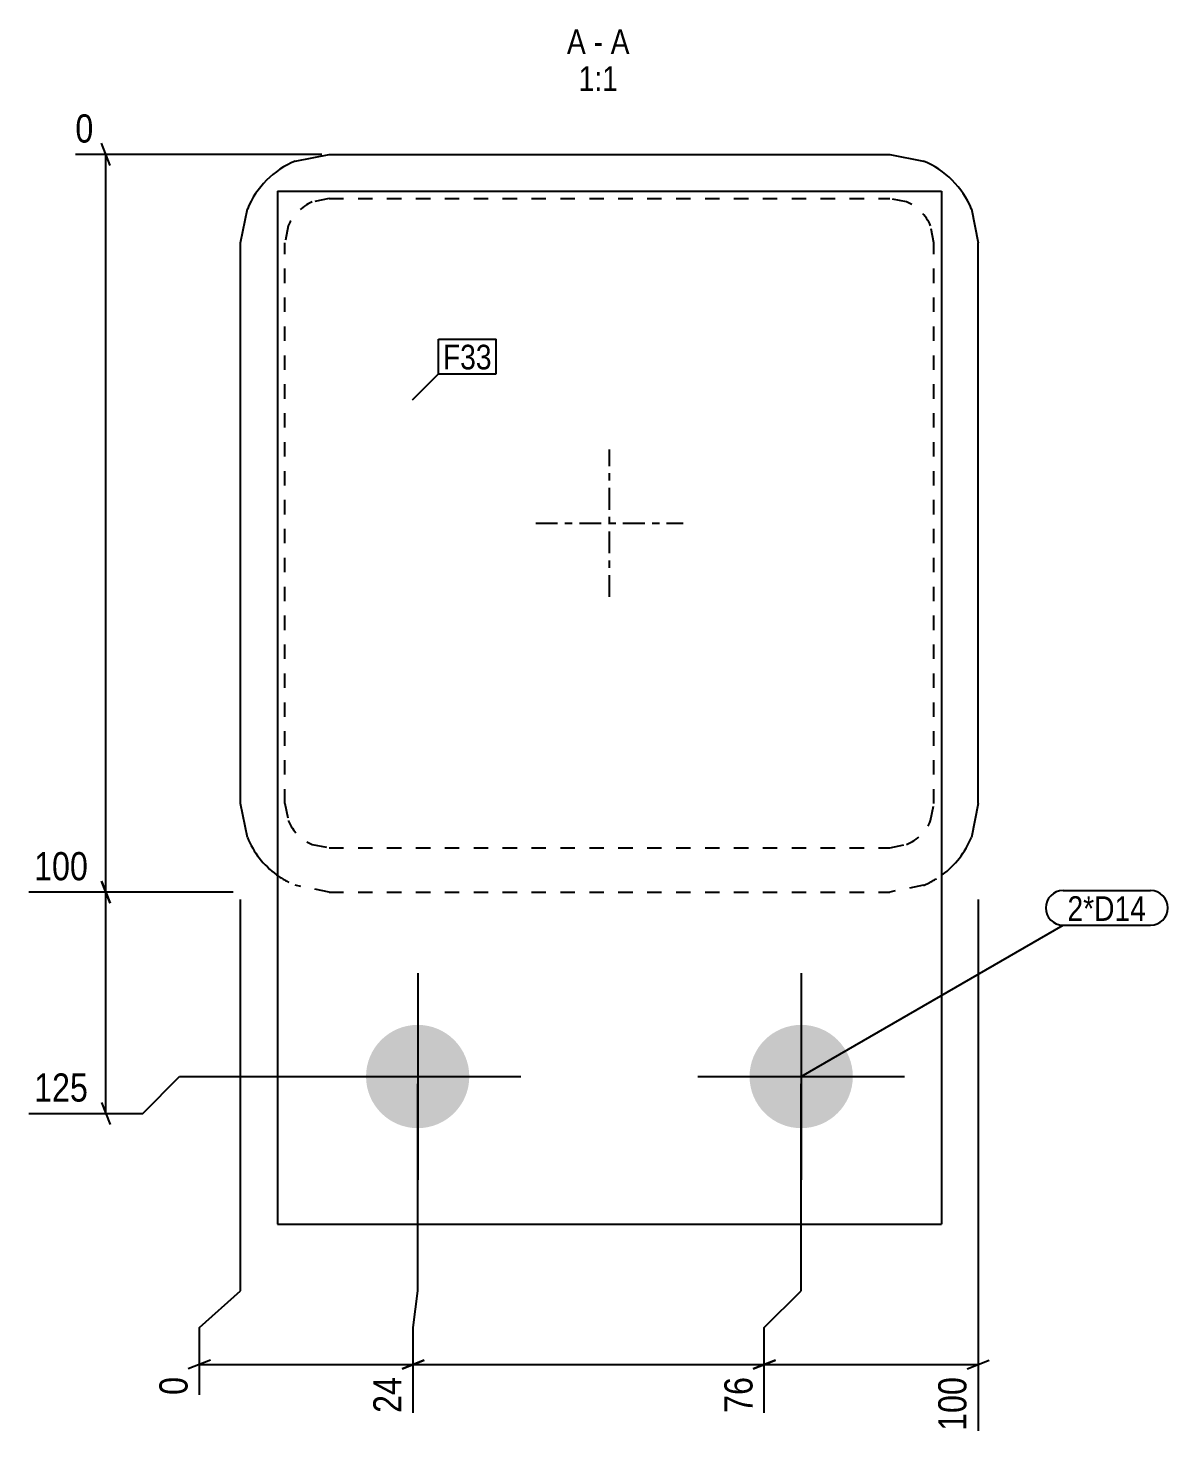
# Model space of a CAD drawing. Header units: millimetres. Extents: x 5 to 25454, y 2 to 538.
# Drawn here: x 13716.4 to 13870.9, y 1.6 to 192.5 of the extents above; entities that cross this region are included whole.
import ezdxf

# ---------------------------------------------------------------- set-up
doc = ezdxf.new("R2010")
doc.units = ezdxf.units.MM
doc.linetypes.add('DXK_LINE_DOT2', pattern=[3.9198, 1.9599, -1.9599])
doc.linetypes.add('DXK_LINE_DOT3', pattern=[5.9187, 2.979, -0.9799, 0.9799, -0.9799])
for name, color, linetype in [('MÅLSÆTNING', 7, 'Continuous'), ('STÅL', 7, 'Continuous'), ('TEKST', 7, 'Continuous')]:
    doc.layers.add(name, color=color, linetype=linetype)
doc.styles.add('Arial Narrow', font='ARIALN.TTF', dxfattribs={"height": 0.2})

msp = doc.modelspace()

# ---------------------------------------------------------------- hatches: boundary and pattern name
at = {"layer": 'STÅL', "linetype": 'Continuous'}
for points in [[(13776.18, 50.44, -1), (13762.18, 50.44, -1)], [(13828.18, 50.44, -1), (13814.18, 50.44, -1)]]:
    msp.add_hatch(color=96, dxfattribs=at).paths.add_polyline_path(points)

# ---------------------------------------------------------------- linework, layer by layer
at = {"layer": 'MÅLSÆTNING', "color": 7, "linetype": 'Continuous'}
for p, q in [((13727.51, 173.94), (13726.31, 176.94)), ((13756.18, 175.44), (13722.77, 175.44)), ((13726.91, 75.44), (13726.91, 175.44)), ((13726.31, 76.94), (13727.51, 73.94)), ((13727.51, 73.94), (13726.31, 76.94)), ((13744.18, 75.44), (13716.44, 75.44)), ((13744.18, 75.44), (13716.44, 75.44)), ((13726.91, 45.44), (13726.91, 75.44)), ((13745.18, 21.41), (13745.18, 74.44)), ((13845.18, 74.44), (13845.18, 2.4)), ((13731.91, 45.44), (13736.91, 50.44)), ((13736.91, 50.44), (13768.18, 50.44)), ((13769.18, 21.41), (13769.18, 49.44)), ((13769.18, 21.41), (13769.18, 49.44)), ((13821.18, 21.41), (13821.18, 49.44)), ((13821.18, 21.41), (13821.18, 49.44)), ((13726.31, 46.94), (13727.51, 43.94)), ((13716.44, 45.44), (13731.91, 45.44)), ((13739.58, 16.41), (13745.18, 21.41)), ((13768.58, 16.41), (13769.18, 21.41)), ((13768.58, 16.41), (13769.18, 21.41)), ((13816.18, 16.41), (13821.18, 21.41)), ((13816.18, 16.41), (13821.18, 21.41)), ((13739.58, 7.28), (13739.58, 16.41)), ((13768.58, 4.84), (13768.58, 16.41)), ((13768.58, 4.84), (13768.58, 16.41)), ((13816.18, 4.84), (13816.18, 16.41)), ((13741.08, 12.01), (13738.08, 10.81)), ((13770.08, 12.01), (13767.08, 10.81)), ((13767.08, 10.81), (13770.08, 12.01)), ((13814.68, 10.81), (13817.68, 12.01)), ((13843.68, 10.81), (13846.68, 12.01)), ((13739.58, 11.41), (13768.58, 11.41)), ((13768.58, 11.41), (13816.18, 11.41))]:
    msp.add_line(p, q, dxfattribs=at)
at = {"layer": 'STÅL', "color": 2, "linetype": 'Continuous'}
for p, q in [((13752.58, 174.53), (13757.18, 175.44)), ((13757.18, 175.44), (13833.18, 175.44)), ((13833.18, 175.44), (13837.77, 174.53)), ((13750.18, 170.44), (13840.18, 170.44)), ((13750.18, 170.44), (13750.18, 30.44)), ((13840.18, 170.44), (13840.18, 30.44)), ((13745.18, 163.44), (13746.09, 168.04)), ((13844.26, 168.04), (13845.18, 163.44)), ((13745.18, 87.44), (13745.18, 163.44)), ((13845.18, 87.44), (13845.18, 163.44)), ((13746.09, 82.85), (13745.18, 87.44)), ((13845.18, 87.44), (13844.26, 82.85)), ((13750.18, 30.44), (13840.18, 30.44))]:
    msp.add_line(p, q, dxfattribs=at)
at = {"layer": 'STÅL', "color": 7, "linetype": 'DXK_LINE_DOT2'}
for p, q in [((13757.18, 169.44), (13754.88, 168.99)), ((13757.18, 169.44), (13833.18, 169.44)), ((13835.47, 168.99), (13833.18, 169.44)), ((13751.63, 165.74), (13751.18, 163.44)), ((13839.18, 163.44), (13838.72, 165.74)), ((13751.18, 87.44), (13751.18, 163.44)), ((13839.18, 87.44), (13839.18, 163.44)), ((13751.18, 87.44), (13751.63, 85.15)), ((13838.72, 85.15), (13839.18, 87.44)), ((13754.88, 81.9), (13757.18, 81.44)), ((13757.18, 81.44), (13833.18, 81.44)), ((13833.18, 81.44), (13835.47, 81.9)), ((13757.18, 75.44), (13752.58, 76.36)), ((13757.18, 75.44), (13833.18, 75.44)), ((13837.77, 76.36), (13833.18, 75.44))]:
    msp.add_line(p, q, dxfattribs=at)
at = {"layer": 'STÅL', "color": 7, "linetype": 'DXK_LINE_DOT3'}
for p, q in [((13795.18, 115.44), (13795.18, 135.44)), ((13785.18, 125.44), (13805.18, 125.44))]:
    msp.add_line(p, q, dxfattribs=at)
at = {"layer": 'STÅL', "color": 96, "linetype": 'Continuous'}
for p, q in [((13769.18, 64.44), (13769.18, 36.44)), ((13821.18, 64.44), (13821.18, 36.44)), ((13755.18, 50.44), (13783.18, 50.44)), ((13807.18, 50.44), (13835.18, 50.44))]:
    msp.add_line(p, q, dxfattribs=at)
at = {"layer": 'STÅL', "color": 2, "linetype": 'Continuous'}
for centre, start, end in [((13757.18, 163.44), 112.5, 157.5), ((13833.18, 163.44), 22.5, 67.5), ((13757.18, 87.44), 202.5, 233.5514), ((13833.18, 87.44), 306.4486, 337.5)]:
    msp.add_arc(centre, 12, start, end, dxfattribs=at)
at = {"layer": 'STÅL', "color": 7, "linetype": 'DXK_LINE_DOT2'}
for centre, radius, start, end in [((13757.18, 163.44), 6, 112.5, 157.5), ((13833.18, 163.44), 6, 22.5, 67.5), ((13757.18, 87.44), 6, 202.5, 247.5), ((13833.18, 87.44), 6, 292.5, 337.5), ((13757.18, 87.44), 12, 233.5514, 247.5), ((13833.18, 87.44), 12, 292.5, 306.4486)]:
    msp.add_arc(centre, radius, start, end, dxfattribs=at)

# ---------------------------------------------------------------- wipeouts: each hides what was drawn before it
at = {"color": 0, "linetype": 'Continuous'}
for points in [[(13791.98, 189.04), (13791.98, 192.54), (13789.42, 192.54), (13789.42, 189.04)], [(13794.3, 189.04), (13794.3, 192.54), (13793.03, 192.54), (13793.03, 189.04)], [(13797.91, 189.04), (13797.91, 192.54), (13795.35, 192.54), (13795.35, 189.04)], [(13796.33, 184.04), (13796.33, 187.54), (13791, 187.54), (13791, 184.04)]]:
    msp.add_wipeout(points, dxfattribs=at).dxf.layer = 'TEKST'
at = {"color": 0}
for points in [[(13779.21, 146.29), (13779.21, 149.79), (13772.6, 149.79), (13772.6, 146.29)], [(13867.94, 71.54), (13867.94, 75.04), (13857.28, 75.04), (13857.28, 71.54)]]:
    msp.add_wipeout(points, dxfattribs=at).dxf.layer = 'TEKST'

# ---------------------------------------------------------------- next in the draw order: texts
at = {"layer": 'TEKST', "color": 3, "linetype": 'Continuous', "style": 'Arial Narrow'}
for s, p in [('A', (13789.42, 189.04)), ('A', (13795.35, 189.04)), ('-', (13793.03, 189.04)), ('1:1', (13791, 184.04))]:
    msp.add_text(s, height=3.34, dxfattribs=at).set_placement(p)

# ---------------------------------------------------------------- next in the draw order: wipeouts: each hides what was drawn before it
at = {"color": 0, "linetype": 'Continuous'}
for points in [[(13726.01, 176.24), (13726.01, 181.84), (13721.97, 181.84), (13721.97, 176.24)], [(13725.28, 76.24), (13725.28, 81.84), (13716.37, 81.84), (13716.37, 76.24)], [(13725.28, 46.24), (13725.28, 51.84), (13716.37, 51.84), (13716.37, 46.24)], [(13738.78, 10.51), (13733.18, 10.51), (13733.18, 6.47), (13738.78, 6.47)], [(13767.78, 10.51), (13762.18, 10.51), (13762.18, 4.04), (13767.78, 4.04)], [(13815.38, 10.51), (13809.78, 10.51), (13809.78, 4.04), (13815.38, 4.04)]]:
    msp.add_wipeout(points, dxfattribs=at).dxf.layer = 'MÅLSÆTNING'
at = {"color": 0}
for points in [[(13779.21, 146.29), (13779.21, 149.79), (13772.6, 149.79), (13772.6, 146.29)], [(13867.94, 71.54), (13867.94, 75.04), (13857.28, 75.04), (13857.28, 71.54)]]:
    msp.add_wipeout(points, dxfattribs=at).dxf.layer = 'TEKST'

# ---------------------------------------------------------------- next in the draw order: linework, layer by layer
at = {"layer": 'MÅLSÆTNING', "color": 7, "linetype": 'Continuous'}
for p, q in [((13816.18, 4.84), (13816.18, 16.41)), ((13817.68, 12.01), (13814.68, 10.81)), ((13816.18, 11.41), (13845.18, 11.41))]:
    msp.add_line(p, q, dxfattribs=at)
at = {"layer": 'TEKST', "color": 7, "linetype": 'Continuous'}
for p, q in [((13772, 150.39), (13779.81, 150.39)), ((13772, 145.69), (13772, 150.39)), ((13779.81, 145.69), (13779.81, 150.39)), ((13768.47, 142.15), (13772, 145.69)), ((13772, 145.69), (13779.81, 145.69)), ((13856.68, 75.64), (13868.54, 75.64)), ((13821.18, 50.44), (13856.68, 70.94)), ((13856.68, 70.94), (13868.54, 70.94))]:
    msp.add_line(p, q, dxfattribs=at)
for centre, start, end in [((13856.68, 73.29), 90, 270), ((13868.54, 73.29), 270, 90)]:
    msp.add_arc(centre, 2.35, start, end, dxfattribs=at)

# ---------------------------------------------------------------- next in the draw order: texts
at = {"layer": 'MÅLSÆTNING', "color": 3, "linetype": 'Continuous', "style": 'Arial Narrow'}
for s, height, p in [('0', 3.82, (13722.77, 177.04)), ('100', 3.818, (13717.17, 77.04)), ('125', 3.818, (13717.17, 47.04))]:
    msp.add_text(s, height=height, dxfattribs=at).set_placement(p)
for s, height, p in [('24', 3.818, (13766.98, 4.84)), ('0', 3.82, (13737.98, 7.28)), ('76', 3.818, (13814.58, 4.84))]:
    msp.add_text(s, height=height, rotation=90.0002, dxfattribs=at).set_placement(p)
at = {"layer": 'TEKST', "color": 3, "style": 'Arial Narrow'}
for s, p in [('F33', (13772.6, 146.29)), ('2*D14', (13857.28, 71.54))]:
    msp.add_text(s, height=3.34, dxfattribs=at).set_placement(p)

# ---------------------------------------------------------------- next in the draw order: wipeouts: each hides what was drawn before it
at = {"color": 0, "linetype": 'Continuous'}
msp.add_wipeout([(13844.38, 10.51), (13838.78, 10.51), (13838.78, 1.6), (13844.38, 1.6)], dxfattribs=at).dxf.layer = 'MÅLSÆTNING'

# ---------------------------------------------------------------- next in the draw order: texts
at = {"layer": 'MÅLSÆTNING', "color": 3, "linetype": 'Continuous', "style": 'Arial Narrow'}
msp.add_text('100', height=3.818, rotation=90.0002, dxfattribs=at).set_placement((13843.58, 2.4))

doc.saveas('drawing.dxf')
